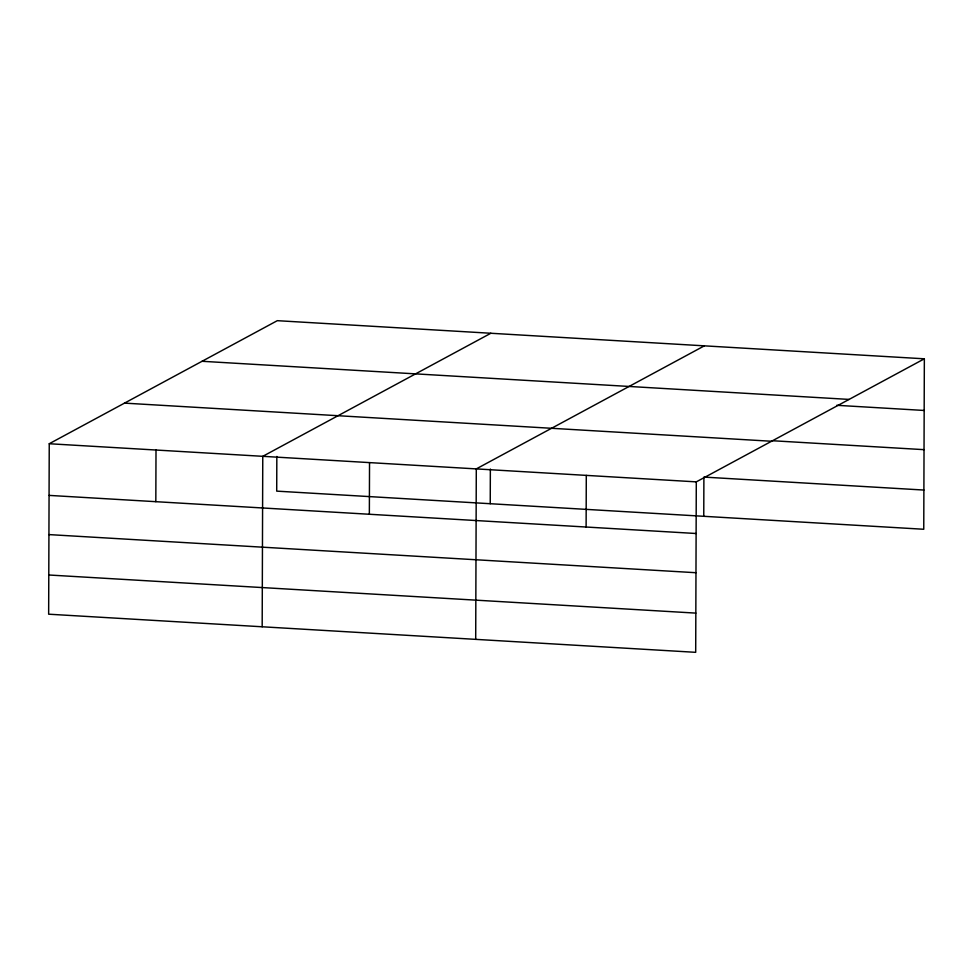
<?xml version="1.0" encoding="UTF-8"?>
<svg xmlns="http://www.w3.org/2000/svg" width="973" height="973" viewBox="0 0 973 973"><rect width="100%" height="100%" fill="white"/><g stroke="black" fill="none" stroke-linecap="round" stroke-linejoin="round"><path stroke-width="1.46" d="M924.35 358.806L277.305 320.676L49.246 443.737L48.65 614.194L695.695 652.324L696.291 481.866L924.35 358.806L923.754 529.263L276.709 491.134L276.831 456.459M155.826 501.679L156.008 450.025M262.175 626.77L262.771 456.325L490.83 333.265M369.351 514.255L369.533 462.613M475.7 639.358L476.296 468.901L704.355 345.841M490.234 503.722L490.356 469.035M586.111 527.038L586.293 475.383M703.759 516.298L703.893 477.086L923.888 490.051M202.043 361.287L849.088 399.416M836.768 405.303L924.168 410.46M771.844 440.696L924.034 449.66M124.508 403.126L771.553 441.256M49.246 443.737L696.291 481.866M49.064 495.391L696.109 533.508M48.93 534.591L695.975 572.72M48.784 574.994L695.841 613.112"/></g></svg>
